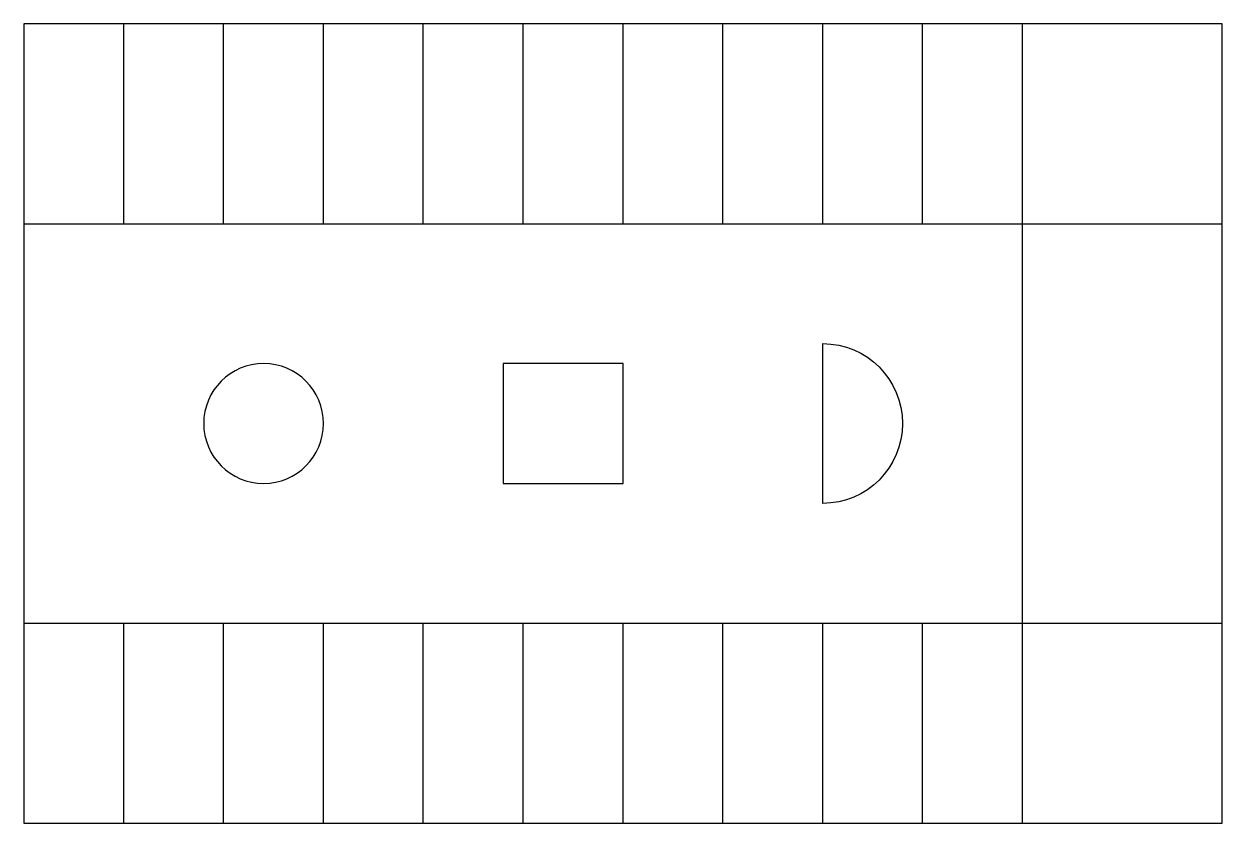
# Model space of a CAD drawing. Header units: millimetres. Extents: x 0 to 30000, y 0 to 20000.
import ezdxf

# ---------------------------------------------------------------- set-up
doc = ezdxf.new("R2010")
doc.units = ezdxf.units.MM
for name, color, linetype in [('ISLANDS', 7, 'Continuous'), ('LOT', 7, 'Continuous'), ('STALLS', 7, 'Continuous')]:
    doc.layers.add(name, color=color, linetype=linetype)

# ---------------------------------------------------------------- blocks, each defined once
blk = doc.blocks.new('LOTB')
at = {"layer": 'LOT'}
for p, q in [((0, 0), (0, -15000)), ((10000, 0), (0, 0)), ((10000, -15000), (10000, 0)), ((0, -15000), (10000, -15000))]:
    blk.add_line(p, q, dxfattribs=at)
blk = doc.blocks.new('ISL_INNER')
blk.add_lwpolyline([(88000, -41500), (85000, -41500), (85000, -38500), (88000, -38500)], close=True)
blk.add_circle((94000, -40000), 1500)
blk = doc.blocks.new('ISL_OUTER')
blk.add_line((80000, -42000), (80000, -38000))
blk.add_arc((80000, -40000), 2000, 90, 270)
blk.add_blockref('ISL_INNER', (0, 0))

msp = doc.modelspace()

# ---------------------------------------------------------------- linework, layer by layer
at = {"layer": 'STALLS'}
for p, q in [((2500, 15000), (2500, 20000)), ((5000, 15000), (5000, 20000)), ((7500, 15000), (7500, 20000)), ((10000, 15000), (10000, 20000)), ((12500, 15000), (12500, 20000)), ((15000, 15000), (15000, 20000)), ((17500, 15000), (17500, 20000)), ((20000, 15000), (20000, 20000)), ((22500, 15000), (22500, 20000)), ((25000, 0), (25000, 20000)), ((0, 15000), (30000, 15000)), ((0, 5000), (30000, 5000)), ((2500, 0), (2500, 5000)), ((5000, 0), (5000, 5000)), ((7500, 0), (7500, 5000)), ((10000, 0), (10000, 5000)), ((12500, 0), (12500, 5000)), ((15000, 0), (15000, 5000)), ((17500, 0), (17500, 5000)), ((20000, 0), (20000, 5000)), ((22500, 0), (22500, 5000))]:
    msp.add_line(p, q, dxfattribs=at)

# ---------------------------------------------------------------- block references
at = {"layer": 'ISLANDS', "xscale": -1}
msp.add_blockref('ISL_OUTER', (100000, 50000), dxfattribs=at)
at = {"layer": 'LOT', "xscale": 2, "yscale": 2, "rotation": 90}
msp.add_blockref('LOTB', (0, 0), dxfattribs=at)

doc.saveas('drawing.dxf')
